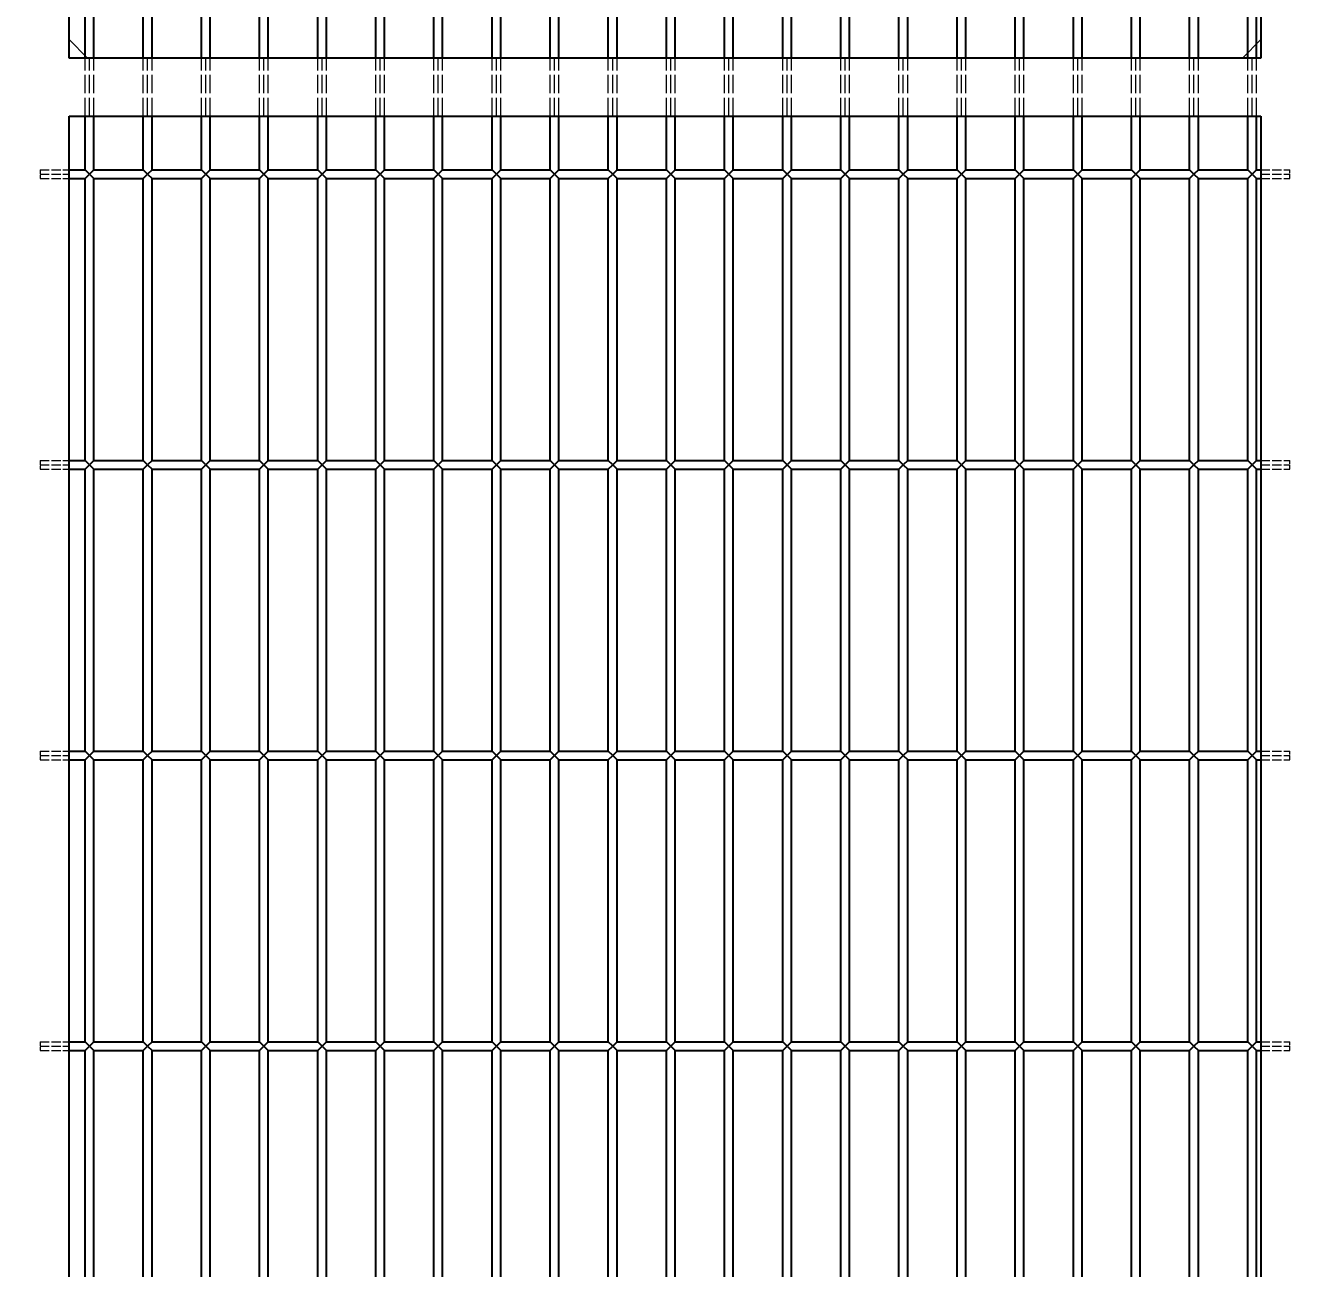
# Model space of a CAD drawing. Header units: millimetres. Extents: x 120 to 9117, y 110 to 4090.
# Drawn here: x 2200.3 to 2640.3, y 2110.5 to 2538.2 of the extents above; entities that cross this region are included whole.
import ezdxf

# ---------------------------------------------------------------- set-up
doc = ezdxf.new("R2010")
doc.units = ezdxf.units.MM
doc.header["$LTSCALE"] = 20
doc.linetypes.add('DASHED', pattern=[0.2067, 0.1654, -0.0413])
doc.layers.add('可见 (ISO)', color=7, linetype='Continuous', lineweight=25)
for name, color, linetype, lineweight, true_color in [('尺寸 (ISO)', 7, 'Continuous', 18, 0x008000), ('符号 (ISO)', 7, 'Continuous', 18, 0x008000), ('隐藏 (ISO)', 5, 'DASHED', 18, 0x0000ff)]:
    doc.layers.add(name, color=color, linetype=linetype, lineweight=lineweight, true_color=true_color)
doc.styles.add('最新国标', font='simfang.ttf')
doc.dimstyles.new('默认 (GB)', dxfattribs={"dimscale": 20, "dimtxt": 2.8, "dimasz": 2.5, "dimexe": 2, "dimexo": 1.5, "dimgap": 0.5, "dimtad": 1, "dimtoh": 1, "dimdsep": 46, "dimtxsty": '最新国标', "dimcen": 0.09, "dimdle": 10, "dimclrd": 256, "dimclre": 256, "dimclrt": 256, "dimaunit": 1, "dimadec": 3, "dimazin": 2, "dimtfac": 0.535714, "dimtdec": 3, "dimtmove": 0, "dimatfit": 3, "dimfxl": 0, "dimtolj": 1, "dimlwd": -1, "dimlwe": -1, "dimarcsym": 0})

# ---------------------------------------------------------------- blocks, each defined once
blk = doc.blocks.new('*D10')
at = {"layer": 'Defpoints', "color": 0, "transparency": 16777216}
for p in [(2015.28, 2507.01), (2215.28, 2507.01), (2195.28, 1517.01)]:
    blk.add_point(p, dxfattribs=at)
at = {"layer": '尺寸 (ISO)', "color": 116, "true_color": 0x00803f, "transparency": 16777216}
for p, q in [((2185.28, 2507.01), (1975.28, 2507.01)), ((2015.28, 1567.01), (2015.28, 2457.01)), ((2165.28, 1517.01), (1975.28, 1517.01))]:
    blk.add_line(p, q, dxfattribs=at)
for points in [[(2006.95, 2457.01), (2023.61, 2457.01), (2015.28, 2507.01)], [(2006.95, 1567.01), (2023.61, 1567.01), (2015.28, 1517.01)]]:
    blk.add_solid(points, dxfattribs=at)
at = {"layer": '尺寸 (ISO)', "transparency": 16777216, "insert": (1976.96, 2012.01), "char_height": 56, "attachment_point": 5, "rotation": 90, "style": '最新国标'}
blk.add_mtext('\\A1;990', dxfattribs=at)
blk = doc.blocks.new('末端处理方式3')
at = {"layer": '符号 (ISO)'}
for p, q in [((130.947, 126.351), (131.264, 126.668)), ((131.264, 126.668), (131.264, 126.351)), ((131.264, 126.351), (130.947, 126.351))]:
    blk.add_line(p, q, dxfattribs=at)
at = {"layer": '符号 (ISO)', "flags": 128}
blk.add_lwpolyline([(131.264, 126.351), (131.264, 126.668), (130.947, 126.351), (131.264, 126.351)], dxfattribs=at)
at = {"layer": '符号 (ISO)'}
blk.add_solid([(131.264, 126.351), (131.264, 126.668), (130.947, 126.351), (131.264, 126.351)], dxfattribs=at)
blk = doc.blocks.new('末端处理方式4')
at = {"layer": '符号 (ISO)'}
for p, q in [((111.082, 126.351), (110.764, 126.668)), ((110.764, 126.668), (110.764, 126.351)), ((110.764, 126.351), (111.082, 126.351))]:
    blk.add_line(p, q, dxfattribs=at)
at = {"layer": '符号 (ISO)', "flags": 128}
blk.add_lwpolyline([(110.764, 126.668), (110.764, 126.351), (111.082, 126.351), (110.764, 126.668)], dxfattribs=at)
at = {"layer": '符号 (ISO)'}
blk.add_solid([(110.764, 126.668), (110.764, 126.351), (111.082, 126.351), (110.764, 126.668)], dxfattribs=at)
blk = doc.blocks.new('_DotSmall')
at = {"color": 0, "linetype": 'ByBlock', "const_width": 0.5}
blk.add_lwpolyline([(-0.0625, 0, 1), (0.0625, 0, 1)], format="xyb", close=True, dxfattribs=at)
blk = doc.blocks.new('*D21')
at = {"layer": 'Defpoints', "color": 0, "transparency": 16777216}
for p in [(2623.78, 3507.01), (2943.78, 3507.01), (2623.78, 1527.01)]:
    blk.add_point(p, dxfattribs=at)
at = {"layer": '尺寸 (ISO)', "color": 116, "true_color": 0x00803f, "transparency": 16777216}
for p, q in [((2653.78, 3507.01), (2983.78, 3507.01)), ((2943.78, 1527.01), (2943.78, 3457.01)), ((2653.78, 1527.01), (2983.78, 1527.01))]:
    blk.add_line(p, q, dxfattribs=at)
blk.add_solid([(2935.45, 3457.01), (2952.11, 3457.01), (2943.78, 3507.01)], dxfattribs=at)
at = {"layer": '尺寸 (ISO)', "color": 116, "true_color": 0x00803f, "transparency": 16777216, "xscale": 50, "yscale": 50, "zscale": 50, "rotation": 270}
blk.add_blockref('_DotSmall', (2943.78, 1527.01), dxfattribs=at)
at = {"layer": '尺寸 (ISO)', "transparency": 16777216, "insert": (2905.46, 2517.21), "char_height": 56, "attachment_point": 5, "rotation": 90, "style": '最新国标'}
blk.add_mtext('\\A1;1980', dxfattribs=at)

msp = doc.modelspace()

# ---------------------------------------------------------------- linework, layer by layer
at = {"layer": '可见 (ISO)'}
for p, q in [((2215.28, 2527.011), (2215.28, 3497.011)), ((2625.28, 3497.011), (2625.28, 2527.011)), ((2220.78, 2527.011), (2220.78, 2585.511)), ((2223.78, 2527.011), (2223.78, 2585.511)), ((2240.78, 2527.011), (2240.78, 2585.511)), ((2243.78, 2527.011), (2243.78, 2585.511)), ((2260.78, 2527.011), (2260.78, 2585.511)), ((2263.78, 2527.011), (2263.78, 2585.511)), ((2280.78, 2527.011), (2280.78, 2585.511)), ((2283.78, 2527.011), (2283.78, 2585.511)), ((2300.78, 2527.011), (2300.78, 2585.511)), ((2303.78, 2527.011), (2303.78, 2585.511)), ((2320.78, 2527.011), (2320.78, 2585.511)), ((2323.78, 2527.011), (2323.78, 2585.511)), ((2340.78, 2527.011), (2340.78, 2585.511)), ((2343.78, 2527.011), (2343.78, 2585.511)), ((2360.78, 2527.011), (2360.78, 2585.511)), ((2363.78, 2527.011), (2363.78, 2585.511)), ((2380.78, 2527.011), (2380.78, 2585.511)), ((2383.78, 2527.011), (2383.78, 2585.511)), ((2400.78, 2527.011), (2400.78, 2585.511)), ((2403.78, 2527.011), (2403.78, 2585.511)), ((2420.78, 2527.011), (2420.78, 2585.511)), ((2423.78, 2527.011), (2423.78, 2585.511)), ((2440.78, 2527.011), (2440.78, 2585.511)), ((2443.78, 2527.011), (2443.78, 2585.511)), ((2460.78, 2527.011), (2460.78, 2585.511)), ((2463.78, 2527.011), (2463.78, 2585.511)), ((2480.78, 2527.011), (2480.78, 2585.511)), ((2483.78, 2527.011), (2483.78, 2585.511)), ((2500.78, 2527.011), (2500.78, 2585.511)), ((2503.78, 2527.011), (2503.78, 2585.511)), ((2520.78, 2527.011), (2520.78, 2585.511)), ((2523.78, 2527.011), (2523.78, 2585.511)), ((2540.78, 2527.011), (2540.78, 2585.511)), ((2543.78, 2527.011), (2543.78, 2585.511)), ((2560.78, 2527.011), (2560.78, 2585.511)), ((2563.78, 2527.011), (2563.78, 2585.511)), ((2580.78, 2527.011), (2580.78, 2585.511)), ((2583.78, 2527.011), (2583.78, 2585.511)), ((2600.78, 2527.011), (2600.78, 2585.511)), ((2603.78, 2527.011), (2603.78, 2585.511)), ((2620.78, 2527.011), (2620.78, 2585.511)), ((2623.78, 2527.011), (2623.78, 2585.511)), ((2625.28, 2527.011), (2215.28, 2527.011)), ((2215.28, 1537.011), (2215.28, 2507.011)), ((2215.28, 2507.011), (2625.28, 2507.011)), ((2220.78, 2488.511), (2220.78, 2507.011)), ((2223.78, 2488.511), (2223.78, 2507.011)), ((2240.78, 2488.511), (2240.78, 2507.011)), ((2243.78, 2488.511), (2243.78, 2507.011)), ((2260.78, 2488.511), (2260.78, 2507.011)), ((2263.78, 2488.511), (2263.78, 2507.011)), ((2280.78, 2488.511), (2280.78, 2507.011)), ((2283.78, 2488.511), (2283.78, 2507.011)), ((2300.78, 2488.511), (2300.78, 2507.011)), ((2303.78, 2488.511), (2303.78, 2507.011)), ((2320.78, 2488.511), (2320.78, 2507.011)), ((2323.78, 2488.511), (2323.78, 2507.011)), ((2340.78, 2488.511), (2340.78, 2507.011)), ((2343.78, 2488.511), (2343.78, 2507.011)), ((2360.78, 2488.511), (2360.78, 2507.011)), ((2363.78, 2488.511), (2363.78, 2507.011)), ((2380.78, 2488.511), (2380.78, 2507.011)), ((2383.78, 2488.511), (2383.78, 2507.011)), ((2400.78, 2488.511), (2400.78, 2507.011)), ((2403.78, 2488.511), (2403.78, 2507.011)), ((2420.78, 2488.511), (2420.78, 2507.011)), ((2423.78, 2488.511), (2423.78, 2507.011)), ((2440.78, 2488.511), (2440.78, 2507.011)), ((2443.78, 2488.511), (2443.78, 2507.011)), ((2460.78, 2488.511), (2460.78, 2507.011)), ((2463.78, 2488.511), (2463.78, 2507.011)), ((2480.78, 2488.511), (2480.78, 2507.011)), ((2483.78, 2488.511), (2483.78, 2507.011)), ((2500.78, 2488.511), (2500.78, 2507.011)), ((2503.78, 2488.511), (2503.78, 2507.011)), ((2520.78, 2488.511), (2520.78, 2507.011)), ((2523.78, 2488.511), (2523.78, 2507.011)), ((2540.78, 2488.511), (2540.78, 2507.011)), ((2543.78, 2488.511), (2543.78, 2507.011)), ((2560.78, 2488.511), (2560.78, 2507.011)), ((2563.78, 2488.511), (2563.78, 2507.011)), ((2580.78, 2488.511), (2580.78, 2507.011)), ((2583.78, 2488.511), (2583.78, 2507.011)), ((2600.78, 2488.511), (2600.78, 2507.011)), ((2603.78, 2488.511), (2603.78, 2507.011)), ((2620.78, 2488.511), (2620.78, 2507.011)), ((2623.78, 2488.511), (2623.78, 2507.011)), ((2625.28, 2507.011), (2625.28, 1537.011)), ((2215.28, 2488.511), (2220.78, 2488.511)), ((2222.28, 2487.011), (2220.78, 2488.511)), ((2220.78, 2485.511), (2222.28, 2487.011)), ((2223.78, 2488.511), (2222.28, 2487.011)), ((2222.28, 2487.011), (2223.78, 2485.511)), ((2223.78, 2488.511), (2240.78, 2488.511)), ((2242.28, 2487.011), (2240.78, 2488.511)), ((2240.78, 2485.511), (2242.28, 2487.011)), ((2243.78, 2488.511), (2242.28, 2487.011)), ((2242.28, 2487.011), (2243.78, 2485.511)), ((2243.78, 2488.511), (2260.78, 2488.511)), ((2262.28, 2487.011), (2260.78, 2488.511)), ((2260.78, 2485.511), (2262.28, 2487.011)), ((2263.78, 2488.511), (2262.28, 2487.011)), ((2262.28, 2487.011), (2263.78, 2485.511)), ((2263.78, 2488.511), (2280.78, 2488.511)), ((2282.28, 2487.011), (2280.78, 2488.511)), ((2280.78, 2485.511), (2282.28, 2487.011)), ((2283.78, 2488.511), (2282.28, 2487.011)), ((2282.28, 2487.011), (2283.78, 2485.511)), ((2283.78, 2488.511), (2300.78, 2488.511)), ((2302.28, 2487.011), (2300.78, 2488.511)), ((2300.78, 2485.511), (2302.28, 2487.011)), ((2303.78, 2488.511), (2302.28, 2487.011)), ((2302.28, 2487.011), (2303.78, 2485.511)), ((2303.78, 2488.511), (2320.78, 2488.511)), ((2322.28, 2487.011), (2320.78, 2488.511)), ((2320.78, 2485.511), (2322.28, 2487.011)), ((2323.78, 2488.511), (2322.28, 2487.011)), ((2322.28, 2487.011), (2323.78, 2485.511)), ((2323.78, 2488.511), (2340.78, 2488.511)), ((2342.28, 2487.011), (2340.78, 2488.511)), ((2340.78, 2485.511), (2342.28, 2487.011)), ((2343.78, 2488.511), (2342.28, 2487.011)), ((2342.28, 2487.011), (2343.78, 2485.511)), ((2343.78, 2488.511), (2360.78, 2488.511)), ((2362.28, 2487.011), (2360.78, 2488.511)), ((2360.78, 2485.511), (2362.28, 2487.011)), ((2363.78, 2488.511), (2362.28, 2487.011)), ((2362.28, 2487.011), (2363.78, 2485.511)), ((2363.78, 2488.511), (2380.78, 2488.511)), ((2382.28, 2487.011), (2380.78, 2488.511)), ((2380.78, 2485.511), (2382.28, 2487.011)), ((2383.78, 2488.511), (2382.28, 2487.011)), ((2382.28, 2487.011), (2383.78, 2485.511)), ((2383.78, 2488.511), (2400.78, 2488.511)), ((2402.28, 2487.011), (2400.78, 2488.511)), ((2400.78, 2485.511), (2402.28, 2487.011)), ((2403.78, 2488.511), (2402.28, 2487.011)), ((2402.28, 2487.011), (2403.78, 2485.511)), ((2403.78, 2488.511), (2420.78, 2488.511)), ((2422.28, 2487.011), (2420.78, 2488.511)), ((2420.78, 2485.511), (2422.28, 2487.011)), ((2423.78, 2488.511), (2422.28, 2487.011)), ((2422.28, 2487.011), (2423.78, 2485.511)), ((2423.78, 2488.511), (2440.78, 2488.511)), ((2442.28, 2487.011), (2440.78, 2488.511)), ((2440.78, 2485.511), (2442.28, 2487.011)), ((2443.78, 2488.511), (2442.28, 2487.011)), ((2442.28, 2487.011), (2443.78, 2485.511)), ((2443.78, 2488.511), (2460.78, 2488.511)), ((2462.28, 2487.011), (2460.78, 2488.511)), ((2460.78, 2485.511), (2462.28, 2487.011)), ((2463.78, 2488.511), (2462.28, 2487.011)), ((2462.28, 2487.011), (2463.78, 2485.511)), ((2463.78, 2488.511), (2480.78, 2488.511)), ((2482.28, 2487.011), (2480.78, 2488.511)), ((2480.78, 2485.511), (2482.28, 2487.011)), ((2483.78, 2488.511), (2482.28, 2487.011)), ((2482.28, 2487.011), (2483.78, 2485.511)), ((2483.78, 2488.511), (2500.78, 2488.511)), ((2502.28, 2487.011), (2500.78, 2488.511)), ((2500.78, 2485.511), (2502.28, 2487.011)), ((2503.78, 2488.511), (2502.28, 2487.011)), ((2502.28, 2487.011), (2503.78, 2485.511)), ((2503.78, 2488.511), (2520.78, 2488.511)), ((2522.28, 2487.011), (2520.78, 2488.511)), ((2520.78, 2485.511), (2522.28, 2487.011)), ((2523.78, 2488.511), (2522.28, 2487.011)), ((2522.28, 2487.011), (2523.78, 2485.511)), ((2523.78, 2488.511), (2540.78, 2488.511)), ((2542.28, 2487.011), (2540.78, 2488.511)), ((2540.78, 2485.511), (2542.28, 2487.011)), ((2543.78, 2488.511), (2542.28, 2487.011)), ((2542.28, 2487.011), (2543.78, 2485.511)), ((2543.78, 2488.511), (2560.78, 2488.511)), ((2562.28, 2487.011), (2560.78, 2488.511)), ((2560.78, 2485.511), (2562.28, 2487.011)), ((2563.78, 2488.511), (2562.28, 2487.011)), ((2562.28, 2487.011), (2563.78, 2485.511)), ((2563.78, 2488.511), (2580.78, 2488.511)), ((2582.28, 2487.011), (2580.78, 2488.511)), ((2580.78, 2485.511), (2582.28, 2487.011)), ((2583.78, 2488.511), (2582.28, 2487.011)), ((2582.28, 2487.011), (2583.78, 2485.511)), ((2583.78, 2488.511), (2600.78, 2488.511)), ((2602.28, 2487.011), (2600.78, 2488.511)), ((2600.78, 2485.511), (2602.28, 2487.011)), ((2603.78, 2488.511), (2602.28, 2487.011)), ((2602.28, 2487.011), (2603.78, 2485.511)), ((2603.78, 2488.511), (2620.78, 2488.511)), ((2622.28, 2487.011), (2620.78, 2488.511)), ((2620.78, 2485.511), (2622.28, 2487.011)), ((2623.78, 2488.511), (2622.28, 2487.011)), ((2622.28, 2487.011), (2623.78, 2485.511)), ((2623.78, 2488.511), (2625.28, 2488.511)), ((2215.28, 2485.511), (2220.78, 2485.511)), ((2220.78, 2388.511), (2220.78, 2485.511)), ((2223.78, 2485.511), (2240.78, 2485.511)), ((2223.78, 2388.511), (2223.78, 2485.511)), ((2240.78, 2388.511), (2240.78, 2485.511)), ((2243.78, 2485.511), (2260.78, 2485.511)), ((2243.78, 2388.511), (2243.78, 2485.511)), ((2260.78, 2388.511), (2260.78, 2485.511)), ((2263.78, 2485.511), (2280.78, 2485.511)), ((2263.78, 2388.511), (2263.78, 2485.511)), ((2280.78, 2388.511), (2280.78, 2485.511)), ((2283.78, 2485.511), (2300.78, 2485.511)), ((2283.78, 2388.511), (2283.78, 2485.511)), ((2300.78, 2388.511), (2300.78, 2485.511)), ((2303.78, 2485.511), (2320.78, 2485.511)), ((2303.78, 2388.511), (2303.78, 2485.511)), ((2320.78, 2388.511), (2320.78, 2485.511)), ((2323.78, 2485.511), (2340.78, 2485.511)), ((2323.78, 2388.511), (2323.78, 2485.511)), ((2340.78, 2388.511), (2340.78, 2485.511)), ((2343.78, 2485.511), (2360.78, 2485.511)), ((2343.78, 2388.511), (2343.78, 2485.511)), ((2360.78, 2388.511), (2360.78, 2485.511)), ((2363.78, 2485.511), (2380.78, 2485.511)), ((2363.78, 2388.511), (2363.78, 2485.511)), ((2380.78, 2388.511), (2380.78, 2485.511)), ((2383.78, 2485.511), (2400.78, 2485.511)), ((2383.78, 2388.511), (2383.78, 2485.511)), ((2400.78, 2388.511), (2400.78, 2485.511)), ((2403.78, 2485.511), (2420.78, 2485.511)), ((2403.78, 2388.511), (2403.78, 2485.511)), ((2420.78, 2388.511), (2420.78, 2485.511)), ((2423.78, 2485.511), (2440.78, 2485.511)), ((2423.78, 2388.511), (2423.78, 2485.511)), ((2440.78, 2388.511), (2440.78, 2485.511)), ((2443.78, 2485.511), (2460.78, 2485.511)), ((2443.78, 2388.511), (2443.78, 2485.511)), ((2460.78, 2388.511), (2460.78, 2485.511)), ((2463.78, 2485.511), (2480.78, 2485.511)), ((2463.78, 2388.511), (2463.78, 2485.511)), ((2480.78, 2388.511), (2480.78, 2485.511)), ((2483.78, 2485.511), (2500.78, 2485.511)), ((2483.78, 2388.511), (2483.78, 2485.511)), ((2500.78, 2388.511), (2500.78, 2485.511)), ((2503.78, 2485.511), (2520.78, 2485.511)), ((2503.78, 2388.511), (2503.78, 2485.511)), ((2520.78, 2388.511), (2520.78, 2485.511)), ((2523.78, 2485.511), (2540.78, 2485.511)), ((2523.78, 2388.511), (2523.78, 2485.511)), ((2540.78, 2388.511), (2540.78, 2485.511)), ((2543.78, 2485.511), (2560.78, 2485.511)), ((2543.78, 2388.511), (2543.78, 2485.511)), ((2560.78, 2388.511), (2560.78, 2485.511)), ((2563.78, 2485.511), (2580.78, 2485.511)), ((2563.78, 2388.511), (2563.78, 2485.511)), ((2580.78, 2388.511), (2580.78, 2485.511)), ((2583.78, 2485.511), (2600.78, 2485.511)), ((2583.78, 2388.511), (2583.78, 2485.511)), ((2600.78, 2388.511), (2600.78, 2485.511)), ((2603.78, 2485.511), (2620.78, 2485.511)), ((2603.78, 2388.511), (2603.78, 2485.511)), ((2620.78, 2388.511), (2620.78, 2485.511)), ((2623.78, 2485.511), (2625.28, 2485.511)), ((2623.78, 2388.511), (2623.78, 2485.511)), ((2215.28, 2388.511), (2220.78, 2388.511)), ((2215.28, 2385.511), (2220.78, 2385.511)), ((2222.28, 2387.011), (2220.78, 2388.511)), ((2220.78, 2385.511), (2222.28, 2387.011)), ((2220.78, 2288.511), (2220.78, 2385.511)), ((2223.78, 2388.511), (2222.28, 2387.011)), ((2222.28, 2387.011), (2223.78, 2385.511)), ((2223.78, 2388.511), (2240.78, 2388.511)), ((2223.78, 2385.511), (2240.78, 2385.511)), ((2223.78, 2288.511), (2223.78, 2385.511)), ((2242.28, 2387.011), (2240.78, 2388.511)), ((2240.78, 2385.511), (2242.28, 2387.011)), ((2240.78, 2288.511), (2240.78, 2385.511)), ((2243.78, 2388.511), (2242.28, 2387.011)), ((2242.28, 2387.011), (2243.78, 2385.511)), ((2243.78, 2388.511), (2260.78, 2388.511)), ((2243.78, 2385.511), (2260.78, 2385.511)), ((2243.78, 2288.511), (2243.78, 2385.511)), ((2262.28, 2387.011), (2260.78, 2388.511)), ((2260.78, 2385.511), (2262.28, 2387.011)), ((2260.78, 2288.511), (2260.78, 2385.511)), ((2263.78, 2388.511), (2262.28, 2387.011)), ((2262.28, 2387.011), (2263.78, 2385.511)), ((2263.78, 2388.511), (2280.78, 2388.511)), ((2263.78, 2385.511), (2280.78, 2385.511)), ((2263.78, 2288.511), (2263.78, 2385.511)), ((2282.28, 2387.011), (2280.78, 2388.511)), ((2280.78, 2385.511), (2282.28, 2387.011)), ((2280.78, 2288.511), (2280.78, 2385.511)), ((2283.78, 2388.511), (2282.28, 2387.011)), ((2282.28, 2387.011), (2283.78, 2385.511)), ((2283.78, 2388.511), (2300.78, 2388.511)), ((2283.78, 2385.511), (2300.78, 2385.511)), ((2283.78, 2288.511), (2283.78, 2385.511)), ((2302.28, 2387.011), (2300.78, 2388.511)), ((2300.78, 2385.511), (2302.28, 2387.011)), ((2300.78, 2288.511), (2300.78, 2385.511)), ((2303.78, 2388.511), (2302.28, 2387.011)), ((2302.28, 2387.011), (2303.78, 2385.511)), ((2303.78, 2388.511), (2320.78, 2388.511)), ((2303.78, 2385.511), (2320.78, 2385.511)), ((2303.78, 2288.511), (2303.78, 2385.511)), ((2322.28, 2387.011), (2320.78, 2388.511)), ((2320.78, 2385.511), (2322.28, 2387.011)), ((2320.78, 2288.511), (2320.78, 2385.511)), ((2323.78, 2388.511), (2322.28, 2387.011)), ((2322.28, 2387.011), (2323.78, 2385.511)), ((2323.78, 2388.511), (2340.78, 2388.511)), ((2323.78, 2385.511), (2340.78, 2385.511)), ((2323.78, 2288.511), (2323.78, 2385.511)), ((2342.28, 2387.011), (2340.78, 2388.511)), ((2340.78, 2385.511), (2342.28, 2387.011)), ((2340.78, 2288.511), (2340.78, 2385.511)), ((2343.78, 2388.511), (2342.28, 2387.011)), ((2342.28, 2387.011), (2343.78, 2385.511)), ((2343.78, 2388.511), (2360.78, 2388.511)), ((2343.78, 2385.511), (2360.78, 2385.511)), ((2343.78, 2288.511), (2343.78, 2385.511)), ((2362.28, 2387.011), (2360.78, 2388.511)), ((2360.78, 2385.511), (2362.28, 2387.011)), ((2360.78, 2288.511), (2360.78, 2385.511)), ((2363.78, 2388.511), (2362.28, 2387.011)), ((2362.28, 2387.011), (2363.78, 2385.511)), ((2363.78, 2388.511), (2380.78, 2388.511)), ((2363.78, 2385.511), (2380.78, 2385.511)), ((2363.78, 2288.511), (2363.78, 2385.511)), ((2382.28, 2387.011), (2380.78, 2388.511)), ((2380.78, 2385.511), (2382.28, 2387.011)), ((2380.78, 2288.511), (2380.78, 2385.511)), ((2383.78, 2388.511), (2382.28, 2387.011)), ((2382.28, 2387.011), (2383.78, 2385.511)), ((2383.78, 2388.511), (2400.78, 2388.511)), ((2383.78, 2385.511), (2400.78, 2385.511)), ((2383.78, 2288.511), (2383.78, 2385.511)), ((2402.28, 2387.011), (2400.78, 2388.511)), ((2400.78, 2385.511), (2402.28, 2387.011)), ((2400.78, 2288.511), (2400.78, 2385.511)), ((2403.78, 2388.511), (2402.28, 2387.011)), ((2402.28, 2387.011), (2403.78, 2385.511)), ((2403.78, 2388.511), (2420.78, 2388.511)), ((2403.78, 2385.511), (2420.78, 2385.511)), ((2403.78, 2288.511), (2403.78, 2385.511)), ((2422.28, 2387.011), (2420.78, 2388.511)), ((2420.78, 2385.511), (2422.28, 2387.011)), ((2420.78, 2288.511), (2420.78, 2385.511)), ((2423.78, 2388.511), (2422.28, 2387.011)), ((2422.28, 2387.011), (2423.78, 2385.511)), ((2423.78, 2388.511), (2440.78, 2388.511)), ((2423.78, 2385.511), (2440.78, 2385.511)), ((2423.78, 2288.511), (2423.78, 2385.511)), ((2442.28, 2387.011), (2440.78, 2388.511)), ((2440.78, 2385.511), (2442.28, 2387.011)), ((2440.78, 2288.511), (2440.78, 2385.511)), ((2443.78, 2388.511), (2442.28, 2387.011)), ((2442.28, 2387.011), (2443.78, 2385.511)), ((2443.78, 2388.511), (2460.78, 2388.511)), ((2443.78, 2385.511), (2460.78, 2385.511)), ((2443.78, 2288.511), (2443.78, 2385.511)), ((2462.28, 2387.011), (2460.78, 2388.511)), ((2460.78, 2385.511), (2462.28, 2387.011)), ((2460.78, 2288.511), (2460.78, 2385.511)), ((2463.78, 2388.511), (2462.28, 2387.011)), ((2462.28, 2387.011), (2463.78, 2385.511)), ((2463.78, 2388.511), (2480.78, 2388.511)), ((2463.78, 2385.511), (2480.78, 2385.511)), ((2463.78, 2288.511), (2463.78, 2385.511)), ((2482.28, 2387.011), (2480.78, 2388.511)), ((2480.78, 2385.511), (2482.28, 2387.011)), ((2480.78, 2288.511), (2480.78, 2385.511)), ((2483.78, 2388.511), (2482.28, 2387.011)), ((2482.28, 2387.011), (2483.78, 2385.511)), ((2483.78, 2388.511), (2500.78, 2388.511)), ((2483.78, 2385.511), (2500.78, 2385.511)), ((2483.78, 2288.511), (2483.78, 2385.511)), ((2502.28, 2387.011), (2500.78, 2388.511)), ((2500.78, 2385.511), (2502.28, 2387.011)), ((2500.78, 2288.511), (2500.78, 2385.511)), ((2503.78, 2388.511), (2502.28, 2387.011)), ((2502.28, 2387.011), (2503.78, 2385.511)), ((2503.78, 2388.511), (2520.78, 2388.511)), ((2503.78, 2385.511), (2520.78, 2385.511)), ((2503.78, 2288.511), (2503.78, 2385.511)), ((2522.28, 2387.011), (2520.78, 2388.511)), ((2520.78, 2385.511), (2522.28, 2387.011)), ((2520.78, 2288.511), (2520.78, 2385.511)), ((2523.78, 2388.511), (2522.28, 2387.011)), ((2522.28, 2387.011), (2523.78, 2385.511)), ((2523.78, 2388.511), (2540.78, 2388.511)), ((2523.78, 2385.511), (2540.78, 2385.511)), ((2523.78, 2288.511), (2523.78, 2385.511)), ((2542.28, 2387.011), (2540.78, 2388.511)), ((2540.78, 2385.511), (2542.28, 2387.011)), ((2540.78, 2288.511), (2540.78, 2385.511)), ((2543.78, 2388.511), (2542.28, 2387.011)), ((2542.28, 2387.011), (2543.78, 2385.511)), ((2543.78, 2388.511), (2560.78, 2388.511)), ((2543.78, 2385.511), (2560.78, 2385.511)), ((2543.78, 2288.511), (2543.78, 2385.511)), ((2562.28, 2387.011), (2560.78, 2388.511)), ((2560.78, 2385.511), (2562.28, 2387.011)), ((2560.78, 2288.511), (2560.78, 2385.511)), ((2563.78, 2388.511), (2562.28, 2387.011)), ((2562.28, 2387.011), (2563.78, 2385.511)), ((2563.78, 2388.511), (2580.78, 2388.511)), ((2563.78, 2385.511), (2580.78, 2385.511)), ((2563.78, 2288.511), (2563.78, 2385.511)), ((2582.28, 2387.011), (2580.78, 2388.511)), ((2580.78, 2385.511), (2582.28, 2387.011)), ((2580.78, 2288.511), (2580.78, 2385.511)), ((2583.78, 2388.511), (2582.28, 2387.011)), ((2582.28, 2387.011), (2583.78, 2385.511)), ((2583.78, 2388.511), (2600.78, 2388.511)), ((2583.78, 2385.511), (2600.78, 2385.511)), ((2583.78, 2288.511), (2583.78, 2385.511)), ((2602.28, 2387.011), (2600.78, 2388.511)), ((2600.78, 2385.511), (2602.28, 2387.011)), ((2600.78, 2288.511), (2600.78, 2385.511)), ((2603.78, 2388.511), (2602.28, 2387.011)), ((2602.28, 2387.011), (2603.78, 2385.511)), ((2603.78, 2388.511), (2620.78, 2388.511)), ((2603.78, 2385.511), (2620.78, 2385.511)), ((2603.78, 2288.511), (2603.78, 2385.511)), ((2622.28, 2387.011), (2620.78, 2388.511)), ((2620.78, 2385.511), (2622.28, 2387.011)), ((2620.78, 2288.511), (2620.78, 2385.511)), ((2623.78, 2388.511), (2622.28, 2387.011)), ((2622.28, 2387.011), (2623.78, 2385.511)), ((2623.78, 2388.511), (2625.28, 2388.511)), ((2623.78, 2385.511), (2625.28, 2385.511)), ((2623.78, 2288.511), (2623.78, 2385.511)), ((2215.28, 2288.511), (2220.78, 2288.511)), ((2222.28, 2287.011), (2220.78, 2288.511)), ((2223.78, 2288.511), (2222.28, 2287.011)), ((2223.78, 2288.511), (2240.78, 2288.511)), ((2242.28, 2287.011), (2240.78, 2288.511)), ((2243.78, 2288.511), (2242.28, 2287.011)), ((2243.78, 2288.511), (2260.78, 2288.511)), ((2262.28, 2287.011), (2260.78, 2288.511)), ((2263.78, 2288.511), (2262.28, 2287.011)), ((2263.78, 2288.511), (2280.78, 2288.511)), ((2282.28, 2287.011), (2280.78, 2288.511)), ((2283.78, 2288.511), (2282.28, 2287.011)), ((2283.78, 2288.511), (2300.78, 2288.511)), ((2302.28, 2287.011), (2300.78, 2288.511)), ((2303.78, 2288.511), (2302.28, 2287.011)), ((2303.78, 2288.511), (2320.78, 2288.511)), ((2322.28, 2287.011), (2320.78, 2288.511)), ((2323.78, 2288.511), (2322.28, 2287.011)), ((2323.78, 2288.511), (2340.78, 2288.511)), ((2342.28, 2287.011), (2340.78, 2288.511)), ((2343.78, 2288.511), (2342.28, 2287.011)), ((2343.78, 2288.511), (2360.78, 2288.511)), ((2362.28, 2287.011), (2360.78, 2288.511)), ((2363.78, 2288.511), (2362.28, 2287.011)), ((2363.78, 2288.511), (2380.78, 2288.511)), ((2382.28, 2287.011), (2380.78, 2288.511)), ((2383.78, 2288.511), (2382.28, 2287.011)), ((2383.78, 2288.511), (2400.78, 2288.511)), ((2402.28, 2287.011), (2400.78, 2288.511)), ((2403.78, 2288.511), (2402.28, 2287.011)), ((2403.78, 2288.511), (2420.78, 2288.511)), ((2422.28, 2287.011), (2420.78, 2288.511)), ((2423.78, 2288.511), (2422.28, 2287.011)), ((2423.78, 2288.511), (2440.78, 2288.511)), ((2442.28, 2287.011), (2440.78, 2288.511)), ((2443.78, 2288.511), (2442.28, 2287.011)), ((2443.78, 2288.511), (2460.78, 2288.511)), ((2462.28, 2287.011), (2460.78, 2288.511)), ((2463.78, 2288.511), (2462.28, 2287.011)), ((2463.78, 2288.511), (2480.78, 2288.511)), ((2482.28, 2287.011), (2480.78, 2288.511)), ((2483.78, 2288.511), (2482.28, 2287.011)), ((2483.78, 2288.511), (2500.78, 2288.511)), ((2502.28, 2287.011), (2500.78, 2288.511)), ((2503.78, 2288.511), (2502.28, 2287.011)), ((2503.78, 2288.511), (2520.78, 2288.511)), ((2522.28, 2287.011), (2520.78, 2288.511)), ((2523.78, 2288.511), (2522.28, 2287.011)), ((2523.78, 2288.511), (2540.78, 2288.511)), ((2542.28, 2287.011), (2540.78, 2288.511)), ((2543.78, 2288.511), (2542.28, 2287.011)), ((2543.78, 2288.511), (2560.78, 2288.511)), ((2562.28, 2287.011), (2560.78, 2288.511)), ((2563.78, 2288.511), (2562.28, 2287.011)), ((2563.78, 2288.511), (2580.78, 2288.511)), ((2582.28, 2287.011), (2580.78, 2288.511)), ((2583.78, 2288.511), (2582.28, 2287.011)), ((2583.78, 2288.511), (2600.78, 2288.511)), ((2602.28, 2287.011), (2600.78, 2288.511)), ((2603.78, 2288.511), (2602.28, 2287.011)), ((2603.78, 2288.511), (2620.78, 2288.511)), ((2622.28, 2287.011), (2620.78, 2288.511)), ((2623.78, 2288.511), (2622.28, 2287.011)), ((2623.78, 2288.511), (2625.28, 2288.511)), ((2215.28, 2285.511), (2220.78, 2285.511)), ((2220.78, 2285.511), (2222.28, 2287.011)), ((2220.78, 2188.511), (2220.78, 2285.511)), ((2222.28, 2287.011), (2223.78, 2285.511)), ((2223.78, 2285.511), (2240.78, 2285.511)), ((2223.78, 2188.511), (2223.78, 2285.511)), ((2240.78, 2285.511), (2242.28, 2287.011)), ((2240.78, 2188.511), (2240.78, 2285.511)), ((2242.28, 2287.011), (2243.78, 2285.511)), ((2243.78, 2285.511), (2260.78, 2285.511)), ((2243.78, 2188.511), (2243.78, 2285.511)), ((2260.78, 2285.511), (2262.28, 2287.011)), ((2260.78, 2188.511), (2260.78, 2285.511)), ((2262.28, 2287.011), (2263.78, 2285.511)), ((2263.78, 2285.511), (2280.78, 2285.511)), ((2263.78, 2188.511), (2263.78, 2285.511)), ((2280.78, 2285.511), (2282.28, 2287.011)), ((2280.78, 2188.511), (2280.78, 2285.511)), ((2282.28, 2287.011), (2283.78, 2285.511)), ((2283.78, 2285.511), (2300.78, 2285.511)), ((2283.78, 2188.511), (2283.78, 2285.511)), ((2300.78, 2285.511), (2302.28, 2287.011)), ((2300.78, 2188.511), (2300.78, 2285.511)), ((2302.28, 2287.011), (2303.78, 2285.511)), ((2303.78, 2285.511), (2320.78, 2285.511)), ((2303.78, 2188.511), (2303.78, 2285.511)), ((2320.78, 2285.511), (2322.28, 2287.011)), ((2320.78, 2188.511), (2320.78, 2285.511)), ((2322.28, 2287.011), (2323.78, 2285.511)), ((2323.78, 2285.511), (2340.78, 2285.511)), ((2323.78, 2188.511), (2323.78, 2285.511)), ((2340.78, 2285.511), (2342.28, 2287.011)), ((2340.78, 2188.511), (2340.78, 2285.511)), ((2342.28, 2287.011), (2343.78, 2285.511)), ((2343.78, 2285.511), (2360.78, 2285.511)), ((2343.78, 2188.511), (2343.78, 2285.511)), ((2360.78, 2285.511), (2362.28, 2287.011)), ((2360.78, 2188.511), (2360.78, 2285.511)), ((2362.28, 2287.011), (2363.78, 2285.511)), ((2363.78, 2285.511), (2380.78, 2285.511)), ((2363.78, 2188.511), (2363.78, 2285.511)), ((2380.78, 2285.511), (2382.28, 2287.011)), ((2380.78, 2188.511), (2380.78, 2285.511)), ((2382.28, 2287.011), (2383.78, 2285.511)), ((2383.78, 2285.511), (2400.78, 2285.511)), ((2383.78, 2188.511), (2383.78, 2285.511)), ((2400.78, 2285.511), (2402.28, 2287.011)), ((2400.78, 2188.511), (2400.78, 2285.511)), ((2402.28, 2287.011), (2403.78, 2285.511)), ((2403.78, 2285.511), (2420.78, 2285.511)), ((2403.78, 2188.511), (2403.78, 2285.511)), ((2420.78, 2285.511), (2422.28, 2287.011)), ((2420.78, 2188.511), (2420.78, 2285.511)), ((2422.28, 2287.011), (2423.78, 2285.511)), ((2423.78, 2285.511), (2440.78, 2285.511)), ((2423.78, 2188.511), (2423.78, 2285.511)), ((2440.78, 2285.511), (2442.28, 2287.011)), ((2440.78, 2188.511), (2440.78, 2285.511)), ((2442.28, 2287.011), (2443.78, 2285.511)), ((2443.78, 2285.511), (2460.78, 2285.511)), ((2443.78, 2188.511), (2443.78, 2285.511)), ((2460.78, 2285.511), (2462.28, 2287.011)), ((2460.78, 2188.511), (2460.78, 2285.511)), ((2462.28, 2287.011), (2463.78, 2285.511)), ((2463.78, 2285.511), (2480.78, 2285.511)), ((2463.78, 2188.511), (2463.78, 2285.511)), ((2480.78, 2285.511), (2482.28, 2287.011)), ((2480.78, 2188.511), (2480.78, 2285.511)), ((2482.28, 2287.011), (2483.78, 2285.511)), ((2483.78, 2285.511), (2500.78, 2285.511)), ((2483.78, 2188.511), (2483.78, 2285.511)), ((2500.78, 2285.511), (2502.28, 2287.011)), ((2500.78, 2188.511), (2500.78, 2285.511)), ((2502.28, 2287.011), (2503.78, 2285.511)), ((2503.78, 2285.511), (2520.78, 2285.511)), ((2503.78, 2188.511), (2503.78, 2285.511)), ((2520.78, 2285.511), (2522.28, 2287.011)), ((2520.78, 2188.511), (2520.78, 2285.511)), ((2522.28, 2287.011), (2523.78, 2285.511)), ((2523.78, 2285.511), (2540.78, 2285.511)), ((2523.78, 2188.511), (2523.78, 2285.511)), ((2540.78, 2285.511), (2542.28, 2287.011)), ((2540.78, 2188.511), (2540.78, 2285.511)), ((2542.28, 2287.011), (2543.78, 2285.511)), ((2543.78, 2285.511), (2560.78, 2285.511)), ((2543.78, 2188.511), (2543.78, 2285.511)), ((2560.78, 2285.511), (2562.28, 2287.011)), ((2560.78, 2188.511), (2560.78, 2285.511)), ((2562.28, 2287.011), (2563.78, 2285.511)), ((2563.78, 2285.511), (2580.78, 2285.511)), ((2563.78, 2188.511), (2563.78, 2285.511)), ((2580.78, 2285.511), (2582.28, 2287.011)), ((2580.78, 2188.511), (2580.78, 2285.511)), ((2582.28, 2287.011), (2583.78, 2285.511)), ((2583.78, 2285.511), (2600.78, 2285.511)), ((2583.78, 2188.511), (2583.78, 2285.511)), ((2600.78, 2285.511), (2602.28, 2287.011)), ((2600.78, 2188.511), (2600.78, 2285.511)), ((2602.28, 2287.011), (2603.78, 2285.511)), ((2603.78, 2285.511), (2620.78, 2285.511)), ((2603.78, 2188.511), (2603.78, 2285.511)), ((2620.78, 2285.511), (2622.28, 2287.011)), ((2620.78, 2188.511), (2620.78, 2285.511)), ((2622.28, 2287.011), (2623.78, 2285.511)), ((2623.78, 2285.511), (2625.28, 2285.511)), ((2623.78, 2188.511), (2623.78, 2285.511)), ((2215.28, 2188.511), (2220.78, 2188.511)), ((2222.28, 2187.011), (2220.78, 2188.511)), ((2220.78, 2185.511), (2222.28, 2187.011)), ((2223.78, 2188.511), (2222.28, 2187.011)), ((2222.28, 2187.011), (2223.78, 2185.511)), ((2223.78, 2188.511), (2240.78, 2188.511)), ((2242.28, 2187.011), (2240.78, 2188.511)), ((2240.78, 2185.511), (2242.28, 2187.011)), ((2243.78, 2188.511), (2242.28, 2187.011)), ((2242.28, 2187.011), (2243.78, 2185.511)), ((2243.78, 2188.511), (2260.78, 2188.511)), ((2262.28, 2187.011), (2260.78, 2188.511)), ((2260.78, 2185.511), (2262.28, 2187.011)), ((2263.78, 2188.511), (2262.28, 2187.011)), ((2262.28, 2187.011), (2263.78, 2185.511)), ((2263.78, 2188.511), (2280.78, 2188.511)), ((2282.28, 2187.011), (2280.78, 2188.511)), ((2280.78, 2185.511), (2282.28, 2187.011)), ((2283.78, 2188.511), (2282.28, 2187.011)), ((2282.28, 2187.011), (2283.78, 2185.511)), ((2283.78, 2188.511), (2300.78, 2188.511)), ((2302.28, 2187.011), (2300.78, 2188.511)), ((2300.78, 2185.511), (2302.28, 2187.011)), ((2303.78, 2188.511), (2302.28, 2187.011)), ((2302.28, 2187.011), (2303.78, 2185.511)), ((2303.78, 2188.511), (2320.78, 2188.511)), ((2322.28, 2187.011), (2320.78, 2188.511)), ((2320.78, 2185.511), (2322.28, 2187.011)), ((2323.78, 2188.511), (2322.28, 2187.011)), ((2322.28, 2187.011), (2323.78, 2185.511)), ((2323.78, 2188.511), (2340.78, 2188.511)), ((2342.28, 2187.011), (2340.78, 2188.511)), ((2340.78, 2185.511), (2342.28, 2187.011)), ((2343.78, 2188.511), (2342.28, 2187.011)), ((2342.28, 2187.011), (2343.78, 2185.511)), ((2343.78, 2188.511), (2360.78, 2188.511)), ((2362.28, 2187.011), (2360.78, 2188.511)), ((2360.78, 2185.511), (2362.28, 2187.011)), ((2363.78, 2188.511), (2362.28, 2187.011)), ((2362.28, 2187.011), (2363.78, 2185.511)), ((2363.78, 2188.511), (2380.78, 2188.511)), ((2382.28, 2187.011), (2380.78, 2188.511)), ((2380.78, 2185.511), (2382.28, 2187.011)), ((2383.78, 2188.511), (2382.28, 2187.011)), ((2382.28, 2187.011), (2383.78, 2185.511)), ((2383.78, 2188.511), (2400.78, 2188.511)), ((2402.28, 2187.011), (2400.78, 2188.511)), ((2400.78, 2185.511), (2402.28, 2187.011)), ((2403.78, 2188.511), (2402.28, 2187.011)), ((2402.28, 2187.011), (2403.78, 2185.511)), ((2403.78, 2188.511), (2420.78, 2188.511)), ((2422.28, 2187.011), (2420.78, 2188.511)), ((2420.78, 2185.511), (2422.28, 2187.011)), ((2423.78, 2188.511), (2422.28, 2187.011)), ((2422.28, 2187.011), (2423.78, 2185.511)), ((2423.78, 2188.511), (2440.78, 2188.511)), ((2442.28, 2187.011), (2440.78, 2188.511)), ((2440.78, 2185.511), (2442.28, 2187.011)), ((2443.78, 2188.511), (2442.28, 2187.011)), ((2442.28, 2187.011), (2443.78, 2185.511)), ((2443.78, 2188.511), (2460.78, 2188.511)), ((2462.28, 2187.011), (2460.78, 2188.511)), ((2460.78, 2185.511), (2462.28, 2187.011)), ((2463.78, 2188.511), (2462.28, 2187.011)), ((2462.28, 2187.011), (2463.78, 2185.511)), ((2463.78, 2188.511), (2480.78, 2188.511)), ((2482.28, 2187.011), (2480.78, 2188.511)), ((2480.78, 2185.511), (2482.28, 2187.011)), ((2483.78, 2188.511), (2482.28, 2187.011)), ((2482.28, 2187.011), (2483.78, 2185.511)), ((2483.78, 2188.511), (2500.78, 2188.511)), ((2502.28, 2187.011), (2500.78, 2188.511)), ((2500.78, 2185.511), (2502.28, 2187.011)), ((2503.78, 2188.511), (2502.28, 2187.011)), ((2502.28, 2187.011), (2503.78, 2185.511)), ((2503.78, 2188.511), (2520.78, 2188.511)), ((2522.28, 2187.011), (2520.78, 2188.511)), ((2520.78, 2185.511), (2522.28, 2187.011)), ((2523.78, 2188.511), (2522.28, 2187.011)), ((2522.28, 2187.011), (2523.78, 2185.511)), ((2523.78, 2188.511), (2540.78, 2188.511)), ((2542.28, 2187.011), (2540.78, 2188.511)), ((2540.78, 2185.511), (2542.28, 2187.011)), ((2543.78, 2188.511), (2542.28, 2187.011)), ((2542.28, 2187.011), (2543.78, 2185.511)), ((2543.78, 2188.511), (2560.78, 2188.511)), ((2562.28, 2187.011), (2560.78, 2188.511)), ((2560.78, 2185.511), (2562.28, 2187.011)), ((2563.78, 2188.511), (2562.28, 2187.011)), ((2562.28, 2187.011), (2563.78, 2185.511)), ((2563.78, 2188.511), (2580.78, 2188.511)), ((2582.28, 2187.011), (2580.78, 2188.511)), ((2580.78, 2185.511), (2582.28, 2187.011)), ((2583.78, 2188.511), (2582.28, 2187.011)), ((2582.28, 2187.011), (2583.78, 2185.511)), ((2583.78, 2188.511), (2600.78, 2188.511)), ((2602.28, 2187.011), (2600.78, 2188.511)), ((2600.78, 2185.511), (2602.28, 2187.011)), ((2603.78, 2188.511), (2602.28, 2187.011)), ((2602.28, 2187.011), (2603.78, 2185.511)), ((2603.78, 2188.511), (2620.78, 2188.511)), ((2622.28, 2187.011), (2620.78, 2188.511)), ((2620.78, 2185.511), (2622.28, 2187.011)), ((2623.78, 2188.511), (2622.28, 2187.011)), ((2622.28, 2187.011), (2623.78, 2185.511)), ((2623.78, 2188.511), (2625.28, 2188.511)), ((2215.28, 2185.511), (2220.78, 2185.511)), ((2220.78, 2088.511), (2220.78, 2185.511)), ((2223.78, 2185.511), (2240.78, 2185.511)), ((2223.78, 2088.511), (2223.78, 2185.511)), ((2240.78, 2088.511), (2240.78, 2185.511)), ((2243.78, 2185.511), (2260.78, 2185.511)), ((2243.78, 2088.511), (2243.78, 2185.511)), ((2260.78, 2088.511), (2260.78, 2185.511)), ((2263.78, 2185.511), (2280.78, 2185.511)), ((2263.78, 2088.511), (2263.78, 2185.511)), ((2280.78, 2088.511), (2280.78, 2185.511)), ((2283.78, 2185.511), (2300.78, 2185.511)), ((2283.78, 2088.511), (2283.78, 2185.511)), ((2300.78, 2088.511), (2300.78, 2185.511)), ((2303.78, 2185.511), (2320.78, 2185.511)), ((2303.78, 2088.511), (2303.78, 2185.511)), ((2320.78, 2088.511), (2320.78, 2185.511)), ((2323.78, 2185.511), (2340.78, 2185.511)), ((2323.78, 2088.511), (2323.78, 2185.511)), ((2340.78, 2088.511), (2340.78, 2185.511)), ((2343.78, 2185.511), (2360.78, 2185.511)), ((2343.78, 2088.511), (2343.78, 2185.511)), ((2360.78, 2088.511), (2360.78, 2185.511)), ((2363.78, 2185.511), (2380.78, 2185.511)), ((2363.78, 2088.511), (2363.78, 2185.511)), ((2380.78, 2088.511), (2380.78, 2185.511)), ((2383.78, 2185.511), (2400.78, 2185.511)), ((2383.78, 2088.511), (2383.78, 2185.511)), ((2400.78, 2088.511), (2400.78, 2185.511)), ((2403.78, 2185.511), (2420.78, 2185.511)), ((2403.78, 2088.511), (2403.78, 2185.511)), ((2420.78, 2088.511), (2420.78, 2185.511)), ((2423.78, 2185.511), (2440.78, 2185.511)), ((2423.78, 2088.511), (2423.78, 2185.511)), ((2440.78, 2088.511), (2440.78, 2185.511)), ((2443.78, 2185.511), (2460.78, 2185.511)), ((2443.78, 2088.511), (2443.78, 2185.511)), ((2460.78, 2088.511), (2460.78, 2185.511)), ((2463.78, 2185.511), (2480.78, 2185.511)), ((2463.78, 2088.511), (2463.78, 2185.511)), ((2480.78, 2088.511), (2480.78, 2185.511)), ((2483.78, 2185.511), (2500.78, 2185.511)), ((2483.78, 2088.511), (2483.78, 2185.511)), ((2500.78, 2088.511), (2500.78, 2185.511)), ((2503.78, 2185.511), (2520.78, 2185.511)), ((2503.78, 2088.511), (2503.78, 2185.511)), ((2520.78, 2088.511), (2520.78, 2185.511)), ((2523.78, 2185.511), (2540.78, 2185.511)), ((2523.78, 2088.511), (2523.78, 2185.511)), ((2540.78, 2088.511), (2540.78, 2185.511)), ((2543.78, 2185.511), (2560.78, 2185.511)), ((2543.78, 2088.511), (2543.78, 2185.511)), ((2560.78, 2088.511), (2560.78, 2185.511)), ((2563.78, 2185.511), (2580.78, 2185.511)), ((2563.78, 2088.511), (2563.78, 2185.511)), ((2580.78, 2088.511), (2580.78, 2185.511)), ((2583.78, 2185.511), (2600.78, 2185.511)), ((2583.78, 2088.511), (2583.78, 2185.511)), ((2600.78, 2088.511), (2600.78, 2185.511)), ((2603.78, 2185.511), (2620.78, 2185.511)), ((2603.78, 2088.511), (2603.78, 2185.511)), ((2620.78, 2088.511), (2620.78, 2185.511)), ((2623.78, 2185.511), (2625.28, 2185.511)), ((2623.78, 2088.511), (2623.78, 2185.511))]:
    msp.add_line(p, q, dxfattribs=at)
at = {"layer": '隐藏 (ISO)', "ltscale": 1.904597}
for p, q in [((2220.78, 2507.011), (2220.78, 2527.011)), ((2222.28, 2507.011), (2222.28, 2527.011)), ((2223.78, 2507.011), (2223.78, 2527.011)), ((2240.78, 2507.011), (2240.78, 2527.011)), ((2242.28, 2507.011), (2242.28, 2527.011)), ((2243.78, 2507.011), (2243.78, 2527.011)), ((2260.78, 2507.011), (2260.78, 2527.011)), ((2262.28, 2507.011), (2262.28, 2527.011)), ((2263.78, 2507.011), (2263.78, 2527.011)), ((2280.78, 2507.011), (2280.78, 2527.011)), ((2282.28, 2507.011), (2282.28, 2527.011)), ((2283.78, 2507.011), (2283.78, 2527.011)), ((2300.78, 2507.011), (2300.78, 2527.011)), ((2302.28, 2507.011), (2302.28, 2527.011)), ((2303.78, 2507.011), (2303.78, 2527.011)), ((2320.78, 2507.011), (2320.78, 2527.011)), ((2322.28, 2507.011), (2322.28, 2527.011)), ((2323.78, 2507.011), (2323.78, 2527.011)), ((2340.78, 2507.011), (2340.78, 2527.011)), ((2342.28, 2507.011), (2342.28, 2527.011)), ((2343.78, 2507.011), (2343.78, 2527.011)), ((2360.78, 2507.011), (2360.78, 2527.011)), ((2362.28, 2507.011), (2362.28, 2527.011)), ((2363.78, 2507.011), (2363.78, 2527.011)), ((2380.78, 2507.011), (2380.78, 2527.011)), ((2382.28, 2507.011), (2382.28, 2527.011)), ((2383.78, 2507.011), (2383.78, 2527.011)), ((2400.78, 2507.011), (2400.78, 2527.011)), ((2402.28, 2507.011), (2402.28, 2527.011)), ((2403.78, 2507.011), (2403.78, 2527.011)), ((2420.78, 2507.011), (2420.78, 2527.011)), ((2422.28, 2507.011), (2422.28, 2527.011)), ((2423.78, 2507.011), (2423.78, 2527.011)), ((2440.78, 2507.011), (2440.78, 2527.011)), ((2442.28, 2507.011), (2442.28, 2527.011)), ((2443.78, 2507.011), (2443.78, 2527.011)), ((2460.78, 2507.011), (2460.78, 2527.011)), ((2462.28, 2507.011), (2462.28, 2527.011)), ((2463.78, 2507.011), (2463.78, 2527.011)), ((2480.78, 2507.011), (2480.78, 2527.011)), ((2482.28, 2507.011), (2482.28, 2527.011)), ((2483.78, 2507.011), (2483.78, 2527.011)), ((2500.78, 2507.011), (2500.78, 2527.011)), ((2502.28, 2507.011), (2502.28, 2527.011)), ((2503.78, 2507.011), (2503.78, 2527.011)), ((2520.78, 2507.011), (2520.78, 2527.011)), ((2522.28, 2507.011), (2522.28, 2527.011)), ((2523.78, 2507.011), (2523.78, 2527.011)), ((2540.78, 2507.011), (2540.78, 2527.011)), ((2542.28, 2507.011), (2542.28, 2527.011)), ((2543.78, 2507.011), (2543.78, 2527.011)), ((2560.78, 2507.011), (2560.78, 2527.011)), ((2562.28, 2507.011), (2562.28, 2527.011)), ((2563.78, 2507.011), (2563.78, 2527.011)), ((2580.78, 2507.011), (2580.78, 2527.011)), ((2582.28, 2507.011), (2582.28, 2527.011)), ((2583.78, 2507.011), (2583.78, 2527.011)), ((2600.78, 2507.011), (2600.78, 2527.011)), ((2602.28, 2507.011), (2602.28, 2527.011)), ((2603.78, 2507.011), (2603.78, 2527.011)), ((2620.78, 2507.011), (2620.78, 2527.011)), ((2622.28, 2507.011), (2622.28, 2527.011)), ((2623.78, 2507.011), (2623.78, 2527.011))]:
    msp.add_line(p, q, dxfattribs=at)
at = {"layer": '隐藏 (ISO)', "ltscale": 0.448684}
for p, q in [((2205.28, 2488.511), (2205.28, 2485.511)), ((2635.28, 2485.511), (2635.28, 2488.511)), ((2205.28, 2388.511), (2205.28, 2385.511)), ((2635.28, 2385.511), (2635.28, 2388.511)), ((2205.28, 2288.511), (2205.28, 2285.511)), ((2635.28, 2285.511), (2635.28, 2288.511)), ((2205.28, 2188.511), (2205.28, 2185.511)), ((2635.28, 2185.511), (2635.28, 2188.511))]:
    msp.add_line(p, q, dxfattribs=at)
at = {"layer": '隐藏 (ISO)', "ltscale": 0.952248}
for p, q in [((2205.28, 2488.511), (2215.28, 2488.511)), ((2205.28, 2487.011), (2215.28, 2487.011)), ((2625.28, 2488.511), (2635.28, 2488.511)), ((2625.28, 2487.011), (2635.28, 2487.011)), ((2205.28, 2485.511), (2215.28, 2485.511)), ((2625.28, 2485.511), (2635.28, 2485.511)), ((2205.28, 2388.511), (2215.28, 2388.511)), ((2205.28, 2387.011), (2215.28, 2387.011)), ((2205.28, 2385.511), (2215.28, 2385.511)), ((2625.28, 2388.511), (2635.28, 2388.511)), ((2625.28, 2387.011), (2635.28, 2387.011)), ((2625.28, 2385.511), (2635.28, 2385.511)), ((2205.28, 2288.511), (2215.28, 2288.511)), ((2625.28, 2288.511), (2635.28, 2288.511)), ((2205.28, 2287.011), (2215.28, 2287.011)), ((2205.28, 2285.511), (2215.28, 2285.511)), ((2625.28, 2287.011), (2635.28, 2287.011)), ((2625.28, 2285.511), (2635.28, 2285.511)), ((2205.28, 2188.511), (2215.28, 2188.511)), ((2205.28, 2187.011), (2215.28, 2187.011)), ((2625.28, 2188.511), (2635.28, 2188.511)), ((2625.28, 2187.011), (2635.28, 2187.011)), ((2205.28, 2185.511), (2215.28, 2185.511)), ((2625.28, 2185.511), (2635.28, 2185.511))]:
    msp.add_line(p, q, dxfattribs=at)

# ---------------------------------------------------------------- block references
at = {"layer": '符号 (ISO)', "xscale": 20, "yscale": 20, "zscale": 20}
for name in ['末端处理方式4', '末端处理方式3']:
    msp.add_blockref(name, (0, 0), dxfattribs=at)

# ---------------------------------------------------------------- dimensions: what is measured, and where the dimension line sits
at = {"layer": '尺寸 (ISO)', "color": 116, "true_color": 0x00803f}
for base, p1, p2, angle, override, picture, middle in [((2943.78, 3507.011), (2623.78, 1527.011), (2623.78, 3507.011), 90, {"dimgap": 0.5, "dimtoh": 0, "dimdec": 2, "dimblk1": 'DotSmall', "dimsah": 1, "dimdle": 0, "dimtol": 0, "dimlim": 0, "dimtp": 0, "dimtm": 0, "dimtdec": 3, "dimtofl": 0, "dimatfit": 1}, '*D21', (2943.78, 2517.211)), ((2015.28, 2507.011), (2195.28, 1517.011), (2215.28, 2507.011), 270, {"dimgap": 0.5, "dimtoh": 0, "dimdec": 2, "dimtol": 0, "dimlim": 0, "dimtp": 0, "dimtm": 0, "dimtdec": 3, "dimtofl": 0, "dimatfit": 1}, '*D10', (2015.28, 2012.011))]:
    dim = msp.add_linear_dim(base=base, p1=p1, p2=p2, angle=angle, dimstyle='默认 (GB)', override=override, dxfattribs=at)
    dim.commit()
    dim.dimension.update_dxf_attribs({"geometry": picture, "text_midpoint": middle, "dimtype": 160})

doc.saveas('drawing.dxf')
